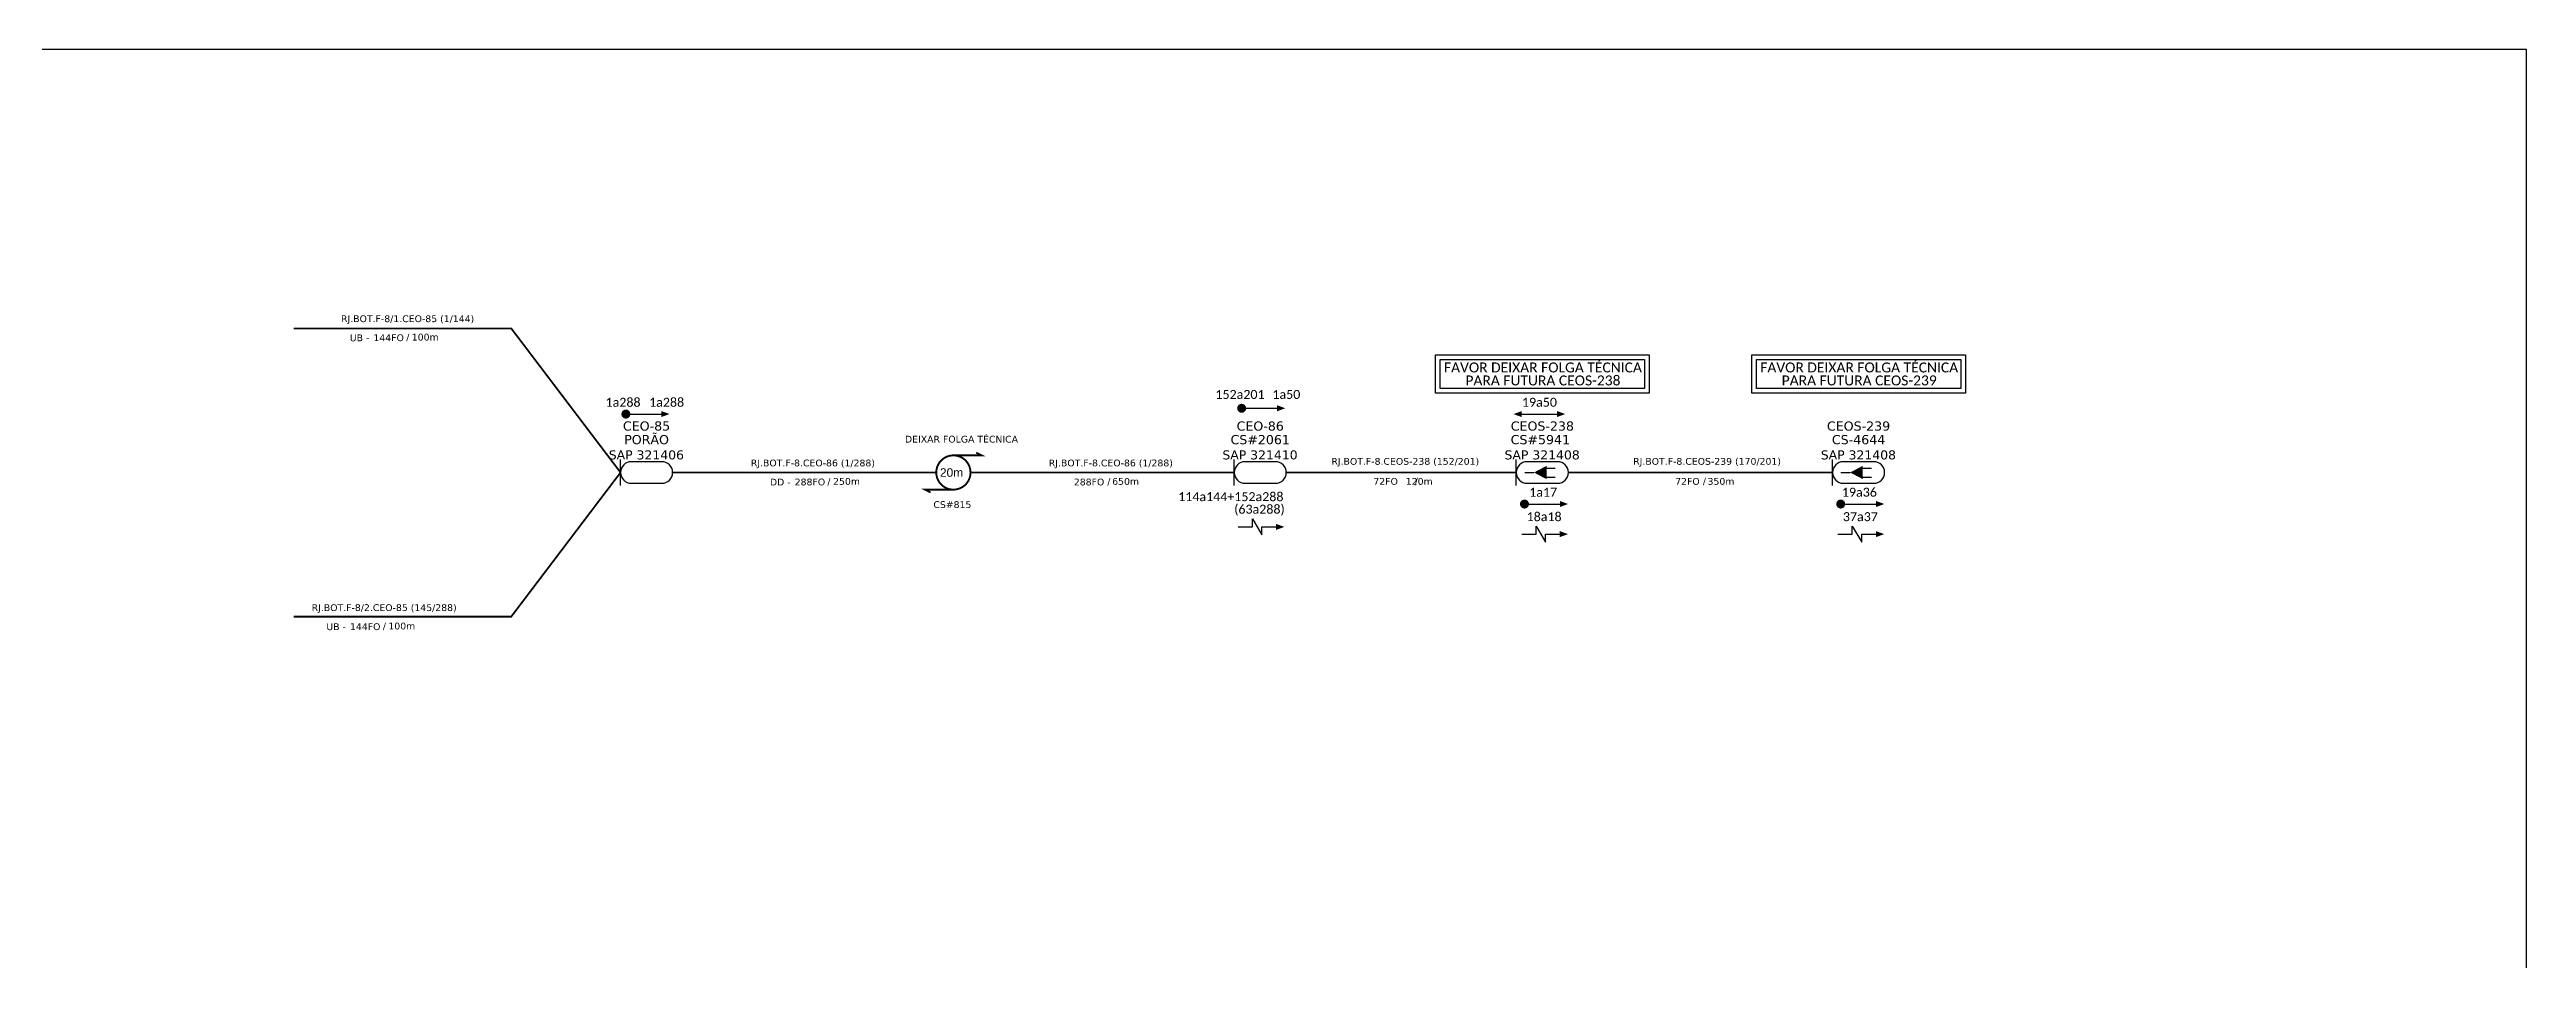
# Model space of a CAD drawing. Extents: x -89 to 1415, y 705 to 1544.
# Drawn here: x 202 to 749, y 1098 to 1299 of the extents above; entities that cross this region are included whole.
import ezdxf
from ezdxf.enums import TextEntityAlignment as Align

# ---------------------------------------------------------------- set-up
doc = ezdxf.new("R2010")
doc.units = 0
for name, color, linetype in [('20.4-CEOS', 1, 'Continuous'), ('20.5-CABO AÉREO', 1, 'Continuous'), ('SETA', 7, 'Continuous')]:
    doc.layers.add(name, color=color, linetype=linetype)
doc.layers.add('40.1-ETIQUETAS', color=1, linetype='Continuous', lineweight=20)
doc.styles.add('siredit', font='verdana.ttf')
doc.styles.get("Standard").update_dxf_attribs({"font": 'arial.ttf'})

# ---------------------------------------------------------------- blocks, each defined once
blk = doc.blocks.new('ETIQUETA_RS5F')
at = {"layer": '40.1-ETIQUETAS', "color": 0, "style": 'siredit'}
blk.add_text('/', height=1.5, dxfattribs=at).set_placement((1.58, -1.95), align=Align.MIDDLE_RIGHT)
for tag, p in [('ETIQUETA_R_SECUNDARIA', (1.21, 2.1)), ('ETIQUETA_R_PRIMARIA', (1.21, 4.1)), ('F_ATIVAS/F_MORTAS', (1.14, -4.24))]:
    blk.add_attdef(tag, text='', height=1.5, dxfattribs=at).set_placement(p, align=Align.MIDDLE_CENTER)
for tag, p in [('TIPO_CABO', (-6.58, -2.12)), ('CAP_CABO', (0.4, -2.09))]:
    blk.add_attdef(tag, text='', height=1.5, dxfattribs=at).set_placement(p, align=Align.MIDDLE_RIGHT)
blk.add_attdef('METROS', text='', height=1.5, dxfattribs=at).set_placement((2.14, -1.95), align=Align.MIDDLE_LEFT)
for tag, p in [('FUSÃO_1', (0.85, -8.39)), ('FUSÃO_2', (0.85, -10.6)), ('FUSÃO_3', (0.85, -12.93)), ('FUSÃO_4', (0.85, -15.14)), ('FUSÃO_5', (0.85, -17.16))]:
    blk.add_attdef(tag, text='', height=1.5, dxfattribs=at).set_placement(p, align=Align.CENTER)

msp = doc.modelspace()

# ---------------------------------------------------------------- linework, layer by layer
msp.add_lwpolyline([(-89.32, 705.02), (749.25, 705.02), (749.25, 1299.02), (-89.32, 1299.02), (-89.32, 705.02)])
at = {"color": 7, "ltscale": 9e-07}
for points in [[(508.22, 1231.61), (555.45, 1231.61), (555.45, 1223.1), (508.22, 1223.1)], [(578.09, 1231.61), (625.32, 1231.61), (625.32, 1223.1), (578.09, 1223.1)], [(509.27, 1230.56), (554.4, 1230.56), (554.4, 1224.15), (509.27, 1224.15)], [(579.13, 1230.56), (624.27, 1230.56), (624.27, 1224.15), (579.13, 1224.15)]]:
    msp.add_lwpolyline(points, close=True, dxfattribs=at)
at = {"color": 7}
for points, const_width in [([(464.9, 1219.79, 1), (465.89, 1219.79, 1)], 0.99), ([(328.86, 1218.51, 1), (329.85, 1218.51, 1)], 0.99), ([(401.71, 1209.39, 1.000012), (401.71, 1201.83, 0.999978)], 0.42), ([(527.38, 1198.64, 1), (528.37, 1198.64, 1)], 0.99), ([(597.25, 1198.64, 1), (598.24, 1198.64, 1)], 0.99)]:
    msp.add_lwpolyline(points, format="xyb", close=True, dxfattribs=dict(at, const_width=const_width))
at = {"color": 7, "const_width": 0.394}
for points in [[(401.71, 1209.39), (408.01, 1209.39), (406.75, 1210.02)], [(401.71, 1201.83), (395.41, 1201.83), (396.67, 1201.2)]]:
    msp.add_lwpolyline(points, dxfattribs=at)
at = {"color": 7}
for points in [[(467.76, 1193.59), (467.76, 1195.34), (469.85, 1191.84), (469.85, 1193.59)], [(530.43, 1192), (530.43, 1193.75), (532.53, 1190.25), (532.53, 1192)], [(600.3, 1192), (600.3, 1193.75), (602.39, 1190.25), (602.39, 1192)]]:
    msp.add_lwpolyline(points, dxfattribs=at)
at = {"layer": '20.4-CEOS', "color": 7}
for p, q in [((337.28, 1208), (330.56, 1208)), ((472.86, 1208), (466.14, 1208)), ((535.19, 1208), (528.47, 1208)), ((605.05, 1208), (598.34, 1208)), ((337.28, 1203.21), (330.56, 1203.21)), ((472.86, 1203.21), (466.14, 1203.21)), ((535.19, 1203.21), (528.47, 1203.21)), ((605.05, 1203.21), (598.34, 1203.21))]:
    msp.add_line(p, q, dxfattribs=at)
for points in [[(328.17, 1202.72), (328.17, 1208.49)], [(463.75, 1202.72), (463.75, 1208.49)], [(526.08, 1202.72), (526.08, 1208.49)], [(527.94, 1205.61), (529.98, 1205.61)], [(532.62, 1206.56), (534.66, 1206.56)], [(532.62, 1204.57), (534.66, 1204.57)], [(595.94, 1202.72), (595.94, 1208.49)], [(597.8, 1205.61), (599.84, 1205.61)], [(602.49, 1206.56), (604.53, 1206.56)], [(602.49, 1204.57), (604.53, 1204.57)]]:
    msp.add_lwpolyline(points, dxfattribs=at)
for points in [[(529.98, 1205.61, 0, 2.95, 0), (532.75, 1205.61, 2.95, 2.95, 0)], [(599.84, 1205.61, 0, 2.95, 0), (602.61, 1205.61, 2.95, 2.95, 0)]]:
    msp.add_lwpolyline(points, format="xyseb", dxfattribs=at)
for centre, start, end in [((330.56, 1205.61), 90, 270), ((337.28, 1205.61), 270, 90), ((466.14, 1205.61), 90, 270), ((472.86, 1205.61), 270, 90), ((528.47, 1205.61), 90, 270), ((535.19, 1205.61), 270, 90), ((598.34, 1205.61), 90, 270), ((605.05, 1205.61), 270, 90)]:
    msp.add_arc(centre, 2.39, start, end, dxfattribs=at)
at = {"layer": '20.5-CABO AÉREO', "color": 7, "ltscale": 50, "const_width": 0.4}
for points in [[(255.96, 1237.43), (304.03, 1237.43), (328.17, 1205.61)], [(255.96, 1173.78), (304.03, 1173.78), (328.17, 1205.61)], [(339.67, 1205.61), (397.93, 1205.61)], [(475.25, 1205.61), (526.08, 1205.61)], [(537.58, 1205.61), (595.94, 1205.61)]]:
    msp.add_lwpolyline(points, dxfattribs=at)
at = {"layer": '40.1-ETIQUETAS', "color": 7, "const_width": 0.4}
msp.add_lwpolyline([(405.49, 1205.61), (463.75, 1205.61)], dxfattribs=at)
at = {"layer": 'SETA', "color": 7}
for points in [[(329.35, 1218.51), (337.86, 1218.51)], [(465.4, 1219.79), (473.91, 1219.79)], [(527.26, 1218.51), (535.77, 1218.51)], [(527.88, 1198.64), (536.39, 1198.64)], [(597.74, 1198.64), (606.25, 1198.64)], [(464.6, 1193.59), (467.76, 1193.59)], [(469.85, 1193.59), (473.01, 1193.59)], [(527.27, 1192), (530.43, 1192)], [(532.53, 1192), (535.69, 1192)], [(597.14, 1192), (600.3, 1192)], [(602.39, 1192), (605.55, 1192)]]:
    msp.add_lwpolyline(points, dxfattribs=at)
for points in [[(473.23, 1220.46), (475.04, 1219.8), (473.23, 1219.14)], [(337.18, 1219.18), (339, 1218.52), (337.18, 1217.86)], [(527.26, 1219.17), (525.45, 1218.51), (527.26, 1217.85)], [(535.09, 1219.18), (536.9, 1218.52), (535.09, 1217.86)], [(535.71, 1199.31), (537.52, 1198.65), (535.71, 1197.99)], [(605.57, 1199.31), (607.38, 1198.65), (605.57, 1197.99)], [(473.01, 1194.25), (474.83, 1193.59), (473.01, 1192.93)], [(535.69, 1192.66), (537.5, 1192), (535.69, 1191.34)], [(605.55, 1192.66), (607.37, 1192), (605.55, 1191.34)]]:
    msp.add_solid(points, dxfattribs=at)

# ---------------------------------------------------------------- block references
at = {"layer": '40.1-ETIQUETAS', "color": 7}
ref = msp.add_blockref('ETIQUETA_RS5F', (279.94, 1237.46), dxfattribs=at)
ref.add_attrib('ETIQUETA_R_SECUNDARIA', 'RJ.BOT.F-8/1.CEO-85 (1/144)', dxfattribs={"color": 0, "height": 1.5, "style": 'siredit'}).set_placement((281.13, 1239.57), align=Align.MIDDLE_CENTER)
ref.add_attrib('TIPO_CABO', 'UB - ', dxfattribs={"color": 0, "height": 1.5, "style": 'siredit'}).set_placement((273.33, 1235.35), align=Align.MIDDLE_RIGHT)
ref.add_attrib('CAP_CABO', '144FO', dxfattribs={"color": 0, "height": 1.5, "style": 'siredit'}).set_placement((280.31, 1235.37), align=Align.MIDDLE_RIGHT)
ref.add_attrib('METROS', '100m', dxfattribs={"color": 0, "height": 1.5, "style": 'siredit'}).set_placement((282.05, 1235.51), align=Align.MIDDLE_LEFT)
ref = msp.add_blockref('ETIQUETA_RS5F', (274.77, 1173.65), dxfattribs=at)
ref.add_attrib('ETIQUETA_R_SECUNDARIA', 'RJ.BOT.F-8/2.CEO-85 (145/288)', dxfattribs={"color": 0, "height": 1.5, "style": 'siredit'}).set_placement((275.95, 1175.76), align=Align.MIDDLE_CENTER)
ref.add_attrib('TIPO_CABO', 'UB - ', dxfattribs={"color": 0, "height": 1.5, "style": 'siredit'}).set_placement((268.15, 1171.54), align=Align.MIDDLE_RIGHT)
ref.add_attrib('CAP_CABO', '144FO', dxfattribs={"color": 0, "height": 1.5, "style": 'siredit'}).set_placement((275.13, 1171.56), align=Align.MIDDLE_RIGHT)
ref.add_attrib('METROS', '100m', dxfattribs={"color": 0, "height": 1.5, "style": 'siredit'}).set_placement((276.88, 1171.7), align=Align.MIDDLE_LEFT)

# ---------------------------------------------------------------- texts
at = {"color": 7}
msp.add_text('20m', height=1.89, dxfattribs=at).set_placement((398.74, 1204.66))
at = {"color": 7, "attachment_point": 5}
for s, insert, char_height, width in [('{\\fCalibri|b0|i0|c0|p34;FAVOR DEIXAR FOLGA TÉCNICA}', (531.96, 1228.8), 2.2, 46.8706), ('{\\fCalibri|b0|i0|c0|p34;PARA FUTURA CEOS-238}', (531.96, 1225.93), 2.2, 46.8706), ('{\\fCalibri|b0|i0|c0|p34;FAVOR DEIXAR FOLGA TÉCNICA}', (601.83, 1228.8), 2.2, 46.8706), ('{\\fCalibri|b0|i0|c0|p34;PARA FUTURA CEOS-239}', (601.83, 1225.93), 2.2, 46.8706), ('{\\fCalibri|b0|i0|c0|p34;\\C7;1a288}', (328.73, 1221.11), 1.98, 25.1052), ('{\\fCalibri|b0|i0|c0|p34;\\C7;1a288}', (338.35, 1221.11), 1.98, 25.1052), ('{\\fCalibri|b0|i0|c0|p34;\\C7;152a201}', (465.03, 1222.84), 1.98, 25.1052), ('{\\fCalibri|b0|i0|c0|p34;\\C7;1a50}', (475.27, 1222.84), 1.98, 25.1052), ('{\\fCalibri|b0|i0|c0|p34;\\C7;19a50}', (531.19, 1221.11), 1.98, 25.1052), ('{\\fCalibri|b0|i0|c0|p34;\\C7;114a144+152a288}', (463, 1200.26), 1.98, 25.1052), ('{\\fCalibri|b0|i0|c0|p34;(63a288)}', (469.33, 1197.29), 1.98, 25.1052), ('{\\fCalibri|b0|i0|c0|p34;\\C7;1a17}', (532.01, 1201.24), 1.98, 25.1052), ('{\\fCalibri|b0|i0|c0|p34;\\C7;19a36}', (601.87, 1201.24), 1.98, 25.1052), ('{\\fCalibri|b0|i0|c0|p34;\\C7;18a18}', (532.22, 1195.84), 1.98, 25.1052), ('{\\fCalibri|b0|i0|c0|p34;\\C7;37a37}', (602.09, 1195.84), 1.98, 25.1052)]:
    msp.add_mtext(s, dxfattribs=dict(at, insert=insert, char_height=char_height, width=width))
at = {"layer": '20.4-CEOS', "color": 7, "style": 'siredit'}
for s, height, p in [('CEO-85', 2.028, (333.92, 1215.88)), ('CEO-86', 2.028, (469.5, 1215.87)), ('CEOS-238', 2.028, (531.83, 1215.87)), ('CEOS-239', 2.028, (601.69, 1215.87)), ('SAP 321406', 2, (333.88, 1209.5)), ('PORÃO', 2.028, (333.92, 1212.88)), ('SAP 321410', 2, (469.45, 1209.5)), ('CS#2061', 2.028, (469.5, 1212.87)), ('SAP 321408', 2, (531.78, 1209.5)), ('CS#5941 ', 2.028, (531.83, 1212.87)), ('SAP 321408', 2, (601.65, 1209.5)), ('CS-4644', 2.028, (601.69, 1212.87))]:
    msp.add_text(s, height=height, dxfattribs=at).set_placement(p, align=Align.MIDDLE_CENTER)
at = {"layer": '40.1-ETIQUETAS', "color": 7, "style": 'siredit'}
for s, p in [('DEIXAR FOLGA TÉCNICA', (403.5, 1212.97)), ('RJ.BOT.F-8.CEO-86 (1/288)', (370.67, 1207.71)), ('RJ.BOT.F-8.CEO-86 (1/288)', (436.49, 1207.71)), ('RJ.BOT.F-8.CEOS-238 (152/201)', (501.54, 1208.07)), ('RJ.BOT.F-8.CEOS-239 (170/201)', (568.22, 1208.07)), ('CS#815', (401.49, 1198.52))]:
    msp.add_text(s, height=1.5, dxfattribs=at).set_placement(p, align=Align.MIDDLE_CENTER)
for s, p in [('DD - ', (366.4, 1203.49)), ('288FO', (373.38, 1203.51)), ('/', (374.57, 1203.65)), ('288FO', (435.05, 1203.51)), ('/', (436.41, 1203.65)), ('72FO', (499.91, 1203.64)), ('/', (504.33, 1203.69)), ('72FO', (566.59, 1203.64)), ('/', (567.97, 1203.69))]:
    msp.add_text(s, height=1.5, dxfattribs=at).set_placement(p, align=Align.MIDDLE_RIGHT)
for s, p in [('250m', (375.13, 1203.65)), ('650m', (436.79, 1203.65)), ('120m', (501.66, 1203.65)), ('350m', (568.33, 1203.65))]:
    msp.add_text(s, height=1.5, dxfattribs=at).set_placement(p, align=Align.MIDDLE_LEFT)

doc.saveas('drawing.dxf')
